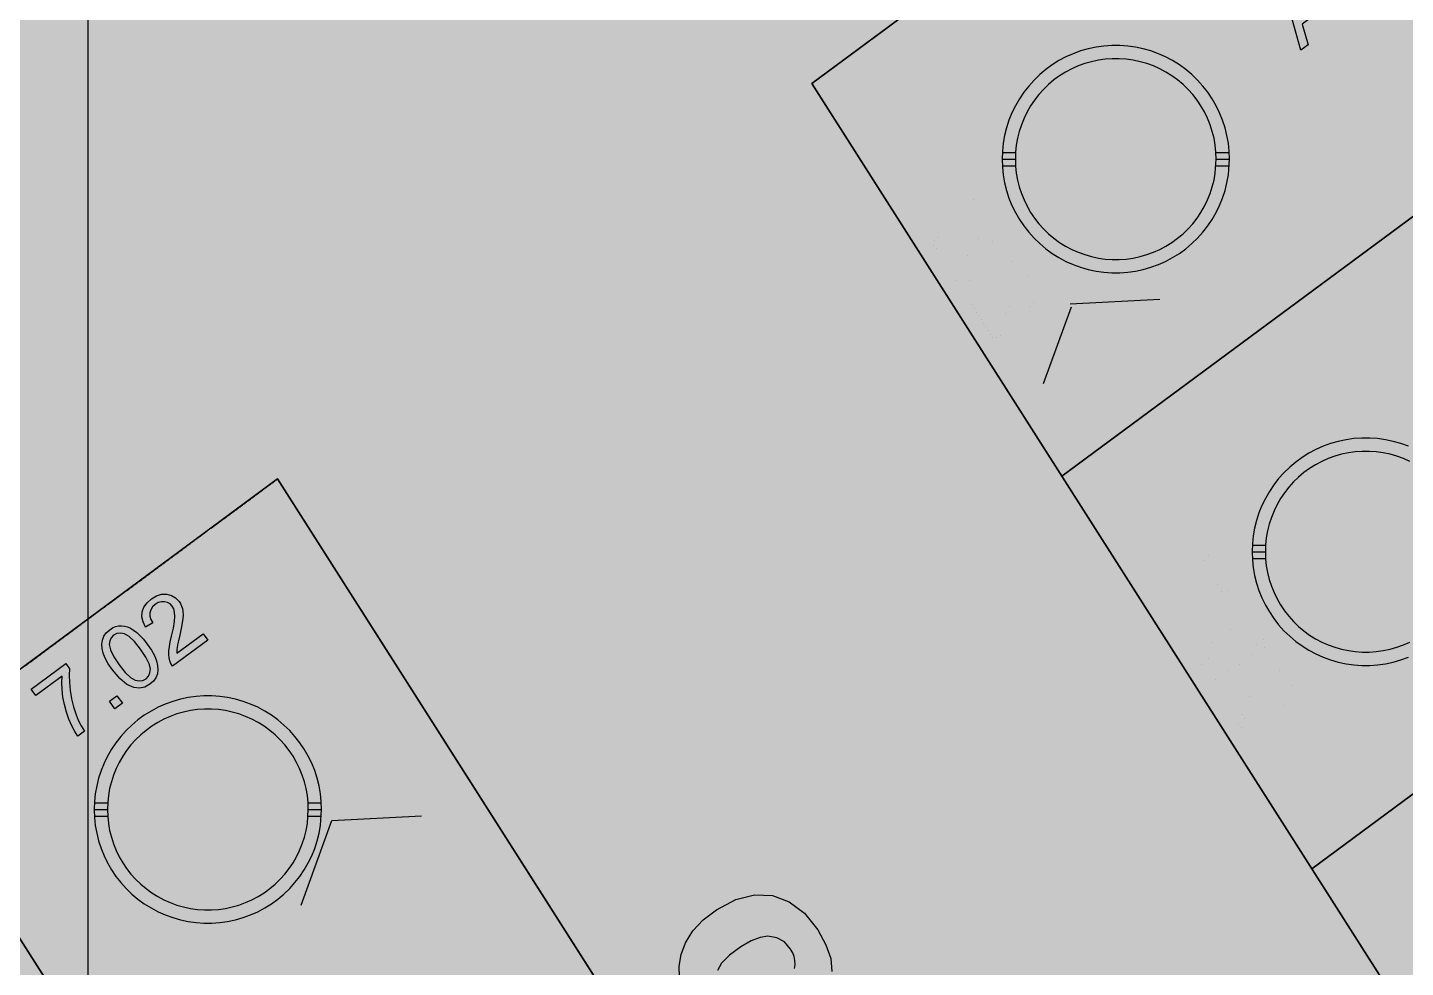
# Model space of a CAD drawing. Extents: x -5280327 to 29700, y -3925683 to 5564800.
# Drawn here: x 21023 to 21837, y 6822 to 7377 of the extents above; entities that cross this region are included whole.
import ezdxf

# ---------------------------------------------------------------- set-up
doc = ezdxf.new("R2010")
doc.units = 0
for name, pattern in [('3', [2.965117, 2.372094, -0.593023]), ('5', [4.320591, 2.880394, -1.440197]), ('6', [2640.874023, 1320.437012, -1320.437012])]:
    doc.linetypes.add(name, pattern=pattern)
doc.layers.get('0').update_dxf_attribs({"linetype": 'CONTINUOUS'})
for name, color, linetype in [('31_PREDIOS_TOTAL', 7, 'CONTINUOUS'), ('AZULL', 7, 'CONTINUOUS'), ('CIRCULO', 7, 'CONTINUOUS'), ('LOTES', 7, 'CONTINUOUS'), ('PERIMETRO', 7, 'CONTINUOUS')]:
    doc.layers.add(name, color=color, linetype=linetype)

msp = doc.modelspace()

# ---------------------------------------------------------------- linework, layer by layer
at = {"color": 7, "linetype": '6', "const_width": 10343.08}
msp.add_lwpolyline([(0, 29405.62), (24528.32, 0)], dxfattribs=at)
msp.add_lwpolyline([(0, 29405.62), (24528.32, 0)], dxfattribs=at)
at = {"color": 7}
for points in [[(22265.04, 7579.13), (22117.43, 7810.95), (21486.15, 7343.98), (21633.76, 7112.16), (22265.04, 7579.13)], [(22412.66, 7347.31), (22265.04, 7579.13), (21633.76, 7112.16), (21781.37, 6880.34), (22412.66, 7347.31)], [(22560.27, 7115.49), (22412.66, 7347.31), (21781.37, 6880.34), (21928.99, 6648.52), (22560.27, 7115.49)]]:
    msp.add_lwpolyline(points, dxfattribs=at)
for points in [[(21486.15, 7343.98, 66160.85), (22795.89, 8312.81, 66160.85)], [(21486.15, 7343.98, 66160.85), (22795.89, 8312.81, 66160.85), (22783.68, 8211.55, 66160.85), (22780.59, 7770.15, 66160.85), (22774.56, 7470.11, 66160.85), (22830.8, 7201.06, 66160.85), (22856.18, 7079.67, 66160.85), (22179.52, 6255.07, 66160.85), (21486.15, 7343.98, 66160.85)], [(21633.76, 7112.16, 66160.85), (22265.04, 7579.13, 66160.85)], [(21781.37, 6880.34, 66160.85), (22412.66, 7347.31, 66160.85)], [(17635.32, 4495.49, 66061.73), (18499.52, 3138.29, 66061.73), (20519.62, 4766.99, 66061.73), (21709, 6264.81, 66061.73), (21170.51, 7110.5, 66061.73), (17635.32, 4495.49, 66061.73)], [(21407.97, 6816.34, -190364.98), (21407.74, 6822.83, -190364.99), (21408.92, 6829.61, -190364.99), (21411.53, 6836.69, -190365), (21411.53, 6836.69, -190365), (21415.77, 6843.67, -190365), (21421.83, 6850.16, -190365.01), (21429.71, 6856.16, -190365.01), (21429.71, 6856.16, -190365.01), (21441.21, 6862.19, -190365.02), (21452.26, 6864.96, -190365.03), (21462.86, 6864.47, -190365.03), (21462.86, 6864.47, -190365.03), (21472.75, 6860.8, -190365.03), (21481.66, 6854.04, -190365.03), (21489.6, 6844.18, -190365.03), (21489.6, 6844.18, -190365.03), (21494.41, 6835.5, -190365.03), (21497.19, 6827.3, -190365.02), (21497.93, 6819.6, -190365.02)], [(21475.85, 6821.42, -190365.01), (21476.16, 6823.76, -190365.01), (21476.09, 6826.12, -190365.01), (21476.09, 6826.12, -190365.01), (21475.64, 6828.45, -190365.02), (21474.8, 6830.73, -190365.02), (21473.56, 6832.95, -190365.02), (21473.56, 6832.95, -190365.02), (21469.91, 6837.09, -190365.02), (21465.42, 6839.58, -190365.02), (21460.12, 6840.44, -190365.02), (21460.12, 6840.44, -190365.02), (21455.5, 6839.8, -190365.01), (21450.19, 6837.75, -190365.01), (21444.19, 6834.31, -190365.01), (21444.19, 6834.31, -190365.01), (21437.41, 6829.31, -190365), (21432.8, 6824.6, -190365), (21430.36, 6820.17, -190364.99)]]:
    msp.add_polyline3d(points, dxfattribs=at)
at = {"layer": '31_PREDIOS_TOTAL', "color": 7, "const_width": 0.00153}
for points in [[(21568.03, 7296.34), (21571.93, 7298.82), (21585.55, 7277.43), (21582.39, 7275.42), (21582.39, 7275.42), (21578.57, 7275.94), (21574.27, 7276.13), (21569.48, 7276), (21569.48, 7276), (21564.52, 7275.52), (21559.69, 7274.69), (21554.99, 7273.49), (21554.99, 7273.49), (21551.68, 7272.39), (21548.32, 7270.98), (21544.92, 7269.27), (21542.26, 7273.44), (21542.26, 7273.44), (21545.17, 7275.01), (21548.63, 7276.49), (21552.66, 7277.9), (21552.66, 7277.9), (21557.01, 7279.1), (21561.45, 7279.96), (21565.98, 7280.48), (21565.98, 7280.48), (21570.41, 7280.68), (21574.52, 7280.57), (21578.33, 7280.16), (21568.03, 7296.34)], [(21556.94, 7250.38), (21561.56, 7253.32), (21564.5, 7248.7), (21559.88, 7245.76), (21556.94, 7250.38)], [(21579.95, 7250.21), (21579.95, 7250.21), (21583.69, 7252.4), (21587.09, 7254), (21590.15, 7255.01), (21590.15, 7255.01), (21592.94, 7255.48), (21595.54, 7255.45), (21597.94, 7254.94), (21597.94, 7254.94), (21600.11, 7253.9), (21602.03, 7252.32), (21603.69, 7250.19), (21603.69, 7250.19), (21604.65, 7248.41), (21605.28, 7246.63), (21605.59, 7244.84), (21605.59, 7244.84), (21605.57, 7243.06), (21605.24, 7241.3), (21604.61, 7239.56), (21604.61, 7239.56), (21603.68, 7237.83), (21602.48, 7236.11), (21601, 7234.38), (21601, 7234.38), (21599.11, 7232.6), (21596.67, 7230.69), (21593.67, 7228.67), (21593.67, 7228.67), (21589.96, 7226.49), (21586.57, 7224.9), (21583.52, 7223.88), (21583.52, 7223.88), (21580.73, 7223.41), (21578.13, 7223.43), (21575.73, 7223.94), (21575.73, 7223.94), (21573.54, 7224.98), (21571.62, 7226.56), (21569.95, 7228.71), (21569.95, 7228.71), (21568.45, 7231.9), (21568, 7235.13), (21568.6, 7238.39), (21568.6, 7238.39), (21570.77, 7242.32), (21574.55, 7246.26), (21579.95, 7250.21)], [(21582.6, 7246.04), (21577.92, 7242.76), (21574.71, 7239.83), (21572.99, 7237.24), (21572.99, 7237.24), (21572.36, 7234.92), (21572.46, 7232.78), (21573.29, 7230.83), (21573.29, 7230.83), (21574.71, 7229.26), (21576.61, 7228.26), (21578.98, 7227.85), (21578.98, 7227.85), (21582.06, 7228.33), (21586.07, 7229.99), (21591.01, 7232.84), (21591.01, 7232.84), (21595.71, 7236.12), (21598.92, 7239.06), (21600.64, 7241.64), (21600.64, 7241.64), (21601.25, 7243.96), (21601.14, 7246.11), (21600.3, 7248.09), (21600.3, 7248.09), (21598.93, 7249.66), (21597.2, 7250.65), (21595.09, 7251.05), (21595.09, 7251.05), (21591.77, 7250.57), (21587.61, 7248.9), (21582.6, 7246.04)], [(21597.47, 7195.33), (21593.57, 7192.85), (21579.67, 7214.69), (21579.67, 7214.69), (21580.65, 7215.27), (21581.69, 7215.71), (21582.79, 7216.01), (21582.79, 7216.01), (21584.69, 7216.28), (21586.72, 7216.32), (21588.88, 7216.13), (21588.88, 7216.13), (21591.3, 7215.7), (21594.09, 7214.99), (21597.27, 7214.01), (21597.27, 7214.01), (21602.05, 7212.56), (21605.92, 7211.61), (21608.9, 7211.19), (21608.9, 7211.19), (21611.26, 7211.21), (21613.28, 7211.62), (21614.98, 7212.4), (21614.98, 7212.4), (21616.38, 7213.57), (21617.37, 7215), (21617.95, 7216.72), (21617.95, 7216.72), (21618.07, 7218.57), (21617.66, 7220.42), (21616.74, 7222.27), (21616.74, 7222.27), (21615.39, 7223.97), (21613.81, 7225.16), (21612, 7225.84), (21612, 7225.84), (21610.06, 7225.97), (21608.06, 7225.53), (21606, 7224.52), (21603.77, 7228.96), (21603.77, 7228.96), (21606.99, 7230.23), (21610.04, 7230.67), (21612.94, 7230.26), (21612.94, 7230.26), (21615.62, 7229.05), (21618.02, 7227.07), (21620.16, 7224.32), (21620.16, 7224.32), (21621.75, 7221.18), (21622.46, 7218.11), (21622.32, 7215.11), (21622.32, 7215.11), (21621.4, 7212.36), (21619.81, 7210.05), (21617.55, 7208.18), (21617.55, 7208.18), (21616.17, 7207.43), (21614.7, 7206.87), (21613.13, 7206.51), (21613.13, 7206.51), (21611.41, 7206.34), (21609.5, 7206.38), (21607.38, 7206.63), (21607.38, 7206.63), (21604.82, 7207.15), (21601.55, 7208), (21597.59, 7209.18), (21597.59, 7209.18), (21594.4, 7210.16), (21592.02, 7210.84), (21590.44, 7211.22), (21590.44, 7211.22), (21589.3, 7211.41), (21588.2, 7211.51), (21587.16, 7211.54), (21597.47, 7195.33)], [(21715.64, 7064.52), (21719.54, 7067), (21733.16, 7045.61), (21730, 7043.6), (21730, 7043.6), (21726.19, 7044.12), (21721.88, 7044.31), (21717.1, 7044.17), (21717.1, 7044.17), (21712.14, 7043.7), (21707.3, 7042.87), (21702.6, 7041.67), (21702.6, 7041.67), (21699.29, 7040.57), (21695.94, 7039.16), (21692.53, 7037.45), (21689.87, 7041.61), (21689.87, 7041.61), (21692.78, 7043.18), (21696.25, 7044.67), (21700.27, 7046.08), (21700.27, 7046.08), (21704.62, 7047.28), (21709.06, 7048.14), (21713.59, 7048.66), (21713.59, 7048.66), (21718.02, 7048.86), (21722.14, 7048.75), (21725.95, 7048.34), (21715.64, 7064.52)], [(21727.56, 7018.39), (21727.56, 7018.39), (21731.3, 7020.58), (21734.7, 7022.18), (21737.76, 7023.19), (21737.76, 7023.19), (21740.56, 7023.66), (21743.15, 7023.63), (21745.55, 7023.11), (21745.55, 7023.11), (21747.73, 7022.08), (21749.64, 7020.5), (21751.3, 7018.37), (21751.3, 7018.37), (21752.26, 7016.59), (21752.9, 7014.81), (21753.2, 7013.02), (21753.2, 7013.02), (21753.18, 7011.24), (21752.86, 7009.48), (21752.22, 7007.74), (21752.22, 7007.74), (21751.3, 7006.01), (21750.09, 7004.29), (21748.62, 7002.56), (21748.62, 7002.56), (21746.72, 7000.78), (21744.28, 6998.87), (21741.28, 6996.85), (21741.28, 6996.85), (21737.57, 6994.67), (21734.19, 6993.08), (21731.13, 6992.06), (21731.13, 6992.06), (21728.34, 6991.59), (21725.74, 6991.61), (21723.34, 6992.12), (21723.34, 6992.12), (21721.16, 6993.15), (21719.23, 6994.74), (21717.57, 6996.88), (21717.57, 6996.88), (21716.06, 7000.08), (21715.61, 7003.31), (21716.21, 7006.57), (21716.21, 7006.57), (21718.38, 7010.5), (21722.17, 7014.44), (21727.56, 7018.39)], [(21704.55, 7018.56), (21709.17, 7021.5), (21712.12, 7016.88), (21707.5, 7013.94), (21704.55, 7018.56)], [(21730.22, 7014.22), (21725.53, 7010.94), (21722.33, 7008.01), (21720.6, 7005.42), (21720.6, 7005.42), (21719.98, 7003.1), (21720.08, 7000.96), (21720.9, 6999.01), (21720.9, 6999.01), (21722.32, 6997.44), (21724.22, 6996.44), (21726.6, 6996.03), (21726.6, 6996.03), (21729.67, 6996.5), (21733.68, 6998.17), (21738.63, 7001.02), (21738.63, 7001.02), (21743.32, 7004.3), (21746.53, 7007.24), (21748.25, 7009.82), (21748.25, 7009.82), (21748.87, 7012.14), (21748.76, 7014.29), (21747.91, 7016.27), (21747.91, 7016.27), (21746.54, 7017.84), (21744.81, 7018.83), (21742.71, 7019.23), (21742.71, 7019.23), (21739.38, 7018.75), (21735.22, 7017.08), (21730.22, 7014.22)], [(21745.09, 6963.51), (21741.19, 6961.03), (21727.28, 6982.87), (21727.28, 6982.87), (21728.27, 6983.45), (21729.31, 6983.89), (21730.4, 6984.19), (21730.4, 6984.19), (21732.31, 6984.46), (21734.34, 6984.5), (21736.5, 6984.31), (21736.5, 6984.31), (21738.91, 6983.87), (21741.7, 6983.17), (21744.88, 6982.19), (21744.88, 6982.19), (21749.66, 6980.74), (21753.54, 6979.79), (21756.51, 6979.37), (21756.51, 6979.37), (21758.87, 6979.39), (21760.9, 6979.8), (21762.59, 6980.58), (21762.59, 6980.58), (21764, 6981.74), (21764.99, 6983.18), (21765.56, 6984.9), (21765.56, 6984.9), (21765.68, 6986.75), (21765.28, 6988.6), (21764.36, 6990.45), (21764.36, 6990.45), (21763, 6992.15), (21761.42, 6993.34), (21759.62, 6994.02), (21759.62, 6994.02), (21757.67, 6994.15), (21755.67, 6993.71), (21753.61, 6992.7), (21751.39, 6997.14), (21751.39, 6997.14), (21754.6, 6998.41), (21757.65, 6998.85), (21760.55, 6998.44), (21760.55, 6998.44), (21763.23, 6997.23), (21765.64, 6995.25), (21767.77, 6992.5), (21767.77, 6992.5), (21769.36, 6989.36), (21770.08, 6986.29), (21769.93, 6983.29), (21769.93, 6983.29), (21769.01, 6980.54), (21767.42, 6978.23), (21765.16, 6976.36), (21765.16, 6976.36), (21763.79, 6975.61), (21762.32, 6975.05), (21760.74, 6974.69), (21760.74, 6974.69), (21759.02, 6974.52), (21757.11, 6974.56), (21755, 6974.81), (21755, 6974.81), (21752.43, 6975.33), (21749.17, 6976.18), (21745.2, 6977.36), (21745.2, 6977.36), (21742.01, 6978.34), (21739.63, 6979.02), (21738.06, 6979.4), (21738.06, 6979.4), (21736.91, 6979.59), (21735.82, 6979.69), (21734.77, 6979.71), (21745.09, 6963.51)]]:
    msp.add_lwpolyline(points, dxfattribs=at)
at = {"layer": '31_PREDIOS_TOTAL', "color": 7}
for points in [[(21774.73, 7363.66, 33030.86), (21763.57, 7404.11, 33030.86), (21768.06, 7407.42, 33030.86), (21804.22, 7385.43, 33030.86), (21799.47, 7381.93, 33030.86), (21788.75, 7388.76, 33030.86), (21775.57, 7379.03, 33030.86), (21779.16, 7366.93, 33030.86), (21774.73, 7363.66, 33030.86)], [(21126.61, 7019.1, 33030.86), (21129.36, 7015.38, 33030.86), (21108.54, 6999.99, 33030.86), (21108.54, 6999.99, 33030.86), (21107.9, 7000.93, 33030.86), (21107.38, 7001.94, 33030.86), (21107.01, 7003.01, 33030.86), (21107.01, 7003.01, 33030.86), (21106.6, 7004.89, 33030.86), (21106.42, 7006.91, 33030.86), (21106.46, 7009.08, 33030.86), (21106.46, 7009.08, 33030.86), (21106.73, 7011.51, 33030.86), (21107.24, 7014.35, 33030.86), (21107.99, 7017.59, 33030.86), (21107.99, 7017.59, 33030.86), (21109.11, 7022.46, 33030.86), (21109.78, 7026.39, 33030.86), (21109.99, 7029.39, 33030.86), (21109.99, 7029.39, 33030.86), (21109.8, 7031.74, 33030.86), (21109.26, 7033.73, 33030.86), (21108.36, 7035.37, 33030.86), (21108.36, 7035.37, 33030.86), (21107.1, 7036.69, 33030.86), (21105.6, 7037.58, 33030.86), (21103.85, 7038.03, 33030.86), (21103.85, 7038.03, 33030.86), (21101.99, 7038.02, 33030.86), (21100.17, 7037.49, 33030.86), (21098.39, 7036.44, 33030.86), (21098.39, 7036.44, 33030.86), (21096.79, 7034.97, 33030.86), (21095.72, 7033.31, 33030.86), (21095.17, 7031.46, 33030.86), (21095.17, 7031.46, 33030.86), (21095.16, 7029.51, 33030.86), (21095.74, 7027.55, 33030.86), (21096.9, 7025.57, 33030.86), (21092.62, 7023.04, 33030.86), (21092.62, 7023.04, 33030.86), (21091.13, 7026.15, 33030.86), (21090.48, 7029.17, 33030.86), (21090.68, 7032.09, 33030.86), (21090.68, 7032.09, 33030.86), (21091.7, 7034.84, 33030.86), (21093.51, 7037.38, 33030.86), (21096.11, 7039.71, 33030.86), (21096.11, 7039.71, 33030.86), (21099.13, 7041.51, 33030.86), (21102.14, 7042.44, 33030.86), (21105.14, 7042.5, 33030.86), (21105.14, 7042.5, 33030.86), (21107.95, 7041.78, 33030.86), (21110.37, 7040.35, 33030.86), (21112.39, 7038.23, 33030.86), (21112.39, 7038.23, 33030.86), (21113.23, 7036.91, 33030.86), (21113.89, 7035.48, 33030.86), (21114.37, 7033.94, 33030.86), (21114.37, 7033.94, 33030.86), (21114.66, 7032.23, 33030.86), (21114.75, 7030.32, 33030.86), (21114.65, 7028.19, 33030.86), (21114.65, 7028.19, 33030.86), (21114.31, 7025.6, 33030.86), (21113.69, 7022.28, 33030.86), (21112.79, 7018.24, 33030.86), (21112.79, 7018.24, 33030.86), (21112.03, 7014.99, 33030.86), (21111.52, 7012.57, 33030.86), (21111.25, 7010.98, 33030.86), (21111.25, 7010.98, 33030.86), (21111.14, 7009.82, 33030.86), (21111.12, 7008.72, 33030.86), (21111.17, 7007.67, 33030.86), (21126.61, 7019.1, 33030.86)], [(21073.09, 6997.79, 33030.86), (21073.09, 6997.79, 33030.86), (21070.64, 7001.36, 33030.86), (21068.81, 7004.64, 33030.86), (21067.59, 7007.62, 33030.86), (21067.59, 7007.62, 33030.86), (21066.93, 7010.38, 33030.86), (21066.77, 7012.97, 33030.86), (21067.12, 7015.4, 33030.86), (21067.12, 7015.4, 33030.86), (21068, 7017.64, 33030.86), (21069.45, 7019.66, 33030.86), (21071.46, 7021.47, 33030.86), (21071.46, 7021.47, 33030.86), (21073.16, 7022.55, 33030.86), (21074.89, 7023.31, 33030.86), (21076.66, 7023.74, 33030.86), (21076.66, 7023.74, 33030.86), (21078.43, 7023.84, 33030.86), (21080.21, 7023.64, 33030.86), (21081.99, 7023.13, 33030.86), (21081.99, 7023.13, 33030.86), (21083.78, 7022.32, 33030.86), (21085.58, 7021.25, 33030.86), (21087.41, 7019.89, 33030.86), (21087.41, 7019.89, 33030.86), (21089.32, 7018.13, 33030.86), (21091.39, 7015.82, 33030.86), (21093.62, 7012.97, 33030.86), (21093.62, 7012.97, 33030.86), (21096.05, 7009.42, 33030.86), (21097.88, 7006.16, 33030.86), (21099.1, 7003.19, 33030.86), (21099.1, 7003.19, 33030.86), (21099.77, 7000.43, 33030.86), (21099.93, 6997.84, 33030.86), (21099.59, 6995.41, 33030.86), (21099.59, 6995.41, 33030.86), (21098.71, 6993.16, 33030.86), (21097.26, 6991.13, 33030.86), (21095.24, 6989.31, 33030.86), (21095.24, 6989.31, 33030.86), (21092.15, 6987.59, 33030.86), (21088.96, 6986.92, 33030.86), (21085.67, 6987.29, 33030.86), (21085.67, 6987.29, 33030.86), (21081.6, 6989.18, 33030.86), (21077.4, 6992.68, 33030.86), (21073.09, 6997.79, 33030.86)], [(21077.06, 7000.72, 33030.86), (21080.66, 6996.28, 33030.86), (21083.81, 6993.29, 33030.86), (21086.51, 6991.75, 33030.86), (21086.51, 6991.75, 33030.86), (21088.87, 6991.29, 33030.86), (21091, 6991.53, 33030.86), (21092.89, 6992.49, 33030.86), (21092.89, 6992.49, 33030.86), (21094.36, 6994.02, 33030.86), (21095.21, 6995.99, 33030.86), (21095.46, 6998.38, 33030.86), (21095.46, 6998.38, 33030.86), (21094.77, 7001.42, 33030.86), (21092.84, 7005.3, 33030.86), (21089.65, 7010.03, 33030.86), (21089.65, 7010.03, 33030.86), (21086.04, 7014.49, 33030.86), (21082.89, 7017.49, 33030.86), (21080.19, 7019.02, 33030.86), (21080.19, 7019.02, 33030.86), (21077.83, 7019.48, 33030.86), (21075.69, 7019.21, 33030.86), (21073.78, 7018.23, 33030.86), (21073.78, 7018.23, 33030.86), (21072.31, 7016.76, 33030.86), (21071.45, 7014.96, 33030.86), (21071.19, 7012.83, 33030.86), (21071.19, 7012.83, 33030.86), (21071.91, 7009.55, 33030.86), (21073.86, 7005.52, 33030.86), (21077.06, 7000.72, 33030.86)], [(21027.91, 6982.67, 33030.86), (21025.16, 6986.39, 33030.86), (21045.54, 7001.47, 33030.86), (21047.77, 6998.46, 33030.86), (21047.77, 6998.46, 33030.86), (21047.52, 6994.61, 33030.86), (21047.63, 6990.31, 33030.86), (21048.1, 6985.55, 33030.86), (21048.1, 6985.55, 33030.86), (21048.92, 6980.63, 33030.86), (21050.09, 6975.87, 33030.86), (21051.6, 6971.26, 33030.86), (21051.6, 6971.26, 33030.86), (21052.93, 6968.04, 33030.86), (21054.57, 6964.79, 33030.86), (21056.52, 6961.51, 33030.86), (21052.55, 6958.57, 33030.86), (21052.55, 6958.57, 33030.86), (21050.78, 6961.36, 33030.86), (21049.06, 6964.71, 33030.86), (21047.37, 6968.63, 33030.86), (21047.37, 6968.63, 33030.86), (21045.87, 6972.88, 33030.86), (21044.7, 6977.25, 33030.86), (21043.87, 6981.74, 33030.86), (21043.87, 6981.74, 33030.86), (21043.36, 6986.14, 33030.86), (21043.18, 6990.25, 33030.86), (21043.33, 6994.08, 33030.86), (21027.91, 6982.67, 33030.86)], [(21074.52, 6974.82, 33030.86), (21071.27, 6979.22, 33030.86), (21075.67, 6982.48, 33030.86), (21078.93, 6978.08, 33030.86), (21074.52, 6974.82, 33030.86)]]:
    msp.add_polyline3d(points, dxfattribs=at)
at = {"layer": '@NUMEROS DE LOTES', "color": 7, "const_width": 9.98}
for points in [[(21664.42, 7283.29), (21636.66, 7283.29), (21636.66, 7295.82), (21664.42, 7328.8), (21677.69, 7328.8), (21677.69, 7295.1), (21684.58, 7295.1), (21684.58, 7283.29), (21677.69, 7283.29), (21677.69, 7273.04), (21664.42, 7273.04), (21664.42, 7283.29)], [(21664.42, 7312.35), (21649.76, 7295.1), (21664.42, 7295.1), (21664.42, 7312.35)], [(21800.62, 7080.19), (21786.22, 7082.77), (21786.22, 7082.77), (21787.79, 7087), (21790.09, 7090.52), (21793.12, 7093.32), (21793.12, 7093.32), (21797, 7095.35), (21801.82, 7096.58), (21807.58, 7096.98), (21807.58, 7096.98), (21814.08, 7096.54), (21819.25, 7095.2), (21823.1, 7092.98), (21823.1, 7092.98), (21825.76, 7090.08), (21827.36, 7086.73), (21827.89, 7082.92), (21827.89, 7082.92), (21827.67, 7080.63), (21827.02, 7078.48), (21825.94, 7076.49), (21825.94, 7076.49), (21824.43, 7074.65), (21822.47, 7072.96), (21820.07, 7071.44), (21820.07, 7071.44), (21822.03, 7070.88), (21823.65, 7070.27), (21824.93, 7069.6), (21824.93, 7069.6), (21826.62, 7068.36), (21828.03, 7066.89), (21829.18, 7065.17), (21829.18, 7065.17), (21830.02, 7063.22), (21830.53, 7061.03), (21830.69, 7058.61), (21830.69, 7058.61), (21830.42, 7055.46), (21829.58, 7052.4), (21828.19, 7049.43), (21828.19, 7049.43), (21826.27, 7046.72), (21823.87, 7044.46), (21820.97, 7042.66), (21820.97, 7042.66), (21817.5, 7041.34), (21813.37, 7040.55), (21808.59, 7040.28), (21808.59, 7040.28), (21803.95, 7040.48), (21800.02, 7041.06), (21796.79, 7042.04), (21796.79, 7042.04), (21794.08, 7043.39), (21791.71, 7045.11), (21789.68, 7047.18), (21789.68, 7047.18), (21787.97, 7049.63), (21786.54, 7052.47), (21785.4, 7055.69), (21800.62, 7057.71), (21800.62, 7057.71), (21801.33, 7054.96), (21802.26, 7052.83), (21803.41, 7051.33), (21803.41, 7051.33), (21804.78, 7050.35), (21806.38, 7049.75), (21808.22, 7049.56), (21808.22, 7049.56), (21810.15, 7049.81), (21811.85, 7050.55), (21813.32, 7051.8), (21813.32, 7051.8), (21814.45, 7053.46), (21815.13, 7055.46), (21815.36, 7057.79), (21815.36, 7057.79), (21815.14, 7060.14), (21814.49, 7062.11), (21813.4, 7063.7), (21813.4, 7063.7), (21811.93, 7064.86), (21810.15, 7065.56), (21808.07, 7065.79), (21808.07, 7065.79), (21806.72, 7065.69), (21805.07, 7065.39), (21803.13, 7064.89), (21803.91, 7075.78), (21803.91, 7075.78), (21804.7, 7075.67), (21805.36, 7075.61), (21805.9, 7075.59), (21805.9, 7075.59), (21807.78, 7075.8), (21809.45, 7076.44), (21810.89, 7077.5), (21810.89, 7077.5), (21812, 7078.85), (21812.67, 7080.36), (21812.89, 7082.02), (21812.89, 7082.02), (21812.72, 7083.58), (21812.23, 7084.91), (21811.39, 7086.02), (21811.39, 7086.02), (21810.27, 7086.86), (21808.9, 7087.35), (21807.28, 7087.52), (21807.28, 7087.52), (21805.6, 7087.34), (21804.14, 7086.8), (21802.9, 7085.89), (21802.9, 7085.89), (21801.9, 7084.54), (21801.14, 7082.64), (21800.62, 7080.19)], [(21115.03, 6944.77), (21115.03, 6889.01), (21099.62, 6889.01), (21099.62, 6925.55), (21099.62, 6925.55), (21097.16, 6923.77), (21094.74, 6922.24), (21092.38, 6920.95), (21092.38, 6920.95), (21089.86, 6919.79), (21086.93, 6918.67), (21083.61, 6917.58), (21083.61, 6930.07), (21083.61, 6930.07), (21088.41, 6931.86), (21092.44, 6933.86), (21095.69, 6936.1), (21095.69, 6936.1), (21098.35, 6938.62), (21100.6, 6941.51), (21102.43, 6944.77), (21115.03, 6944.77)], [(21146.37, 6927.98), (21131.97, 6930.56), (21131.97, 6930.56), (21133.54, 6934.79), (21135.84, 6938.31), (21138.88, 6941.11), (21138.88, 6941.11), (21142.75, 6943.14), (21147.57, 6944.37), (21153.33, 6944.77), (21153.33, 6944.77), (21159.83, 6944.33), (21165, 6942.99), (21168.85, 6940.77), (21168.85, 6940.77), (21171.51, 6937.87), (21173.11, 6934.52), (21173.64, 6930.71), (21173.64, 6930.71), (21173.42, 6928.42), (21172.78, 6926.27), (21171.7, 6924.28), (21171.7, 6924.28), (21170.18, 6922.43), (21168.22, 6920.75), (21165.82, 6919.23), (21165.82, 6919.23), (21167.78, 6918.67), (21169.4, 6918.06), (21170.69, 6917.39), (21170.69, 6917.39), (21172.37, 6916.15), (21173.79, 6914.68), (21174.93, 6912.96), (21174.93, 6912.96), (21175.77, 6911.01), (21176.28, 6908.82), (21176.45, 6906.4), (21176.45, 6906.4), (21176.17, 6903.25), (21175.33, 6900.19), (21173.94, 6897.22), (21173.94, 6897.22), (21172.02, 6894.51), (21169.62, 6892.25), (21166.72, 6890.45), (21166.72, 6890.45), (21163.25, 6889.13), (21159.12, 6888.33), (21154.34, 6888.07), (21154.34, 6888.07), (21149.71, 6888.27), (21145.77, 6888.85), (21142.54, 6889.83), (21142.54, 6889.83), (21139.83, 6891.18), (21137.46, 6892.9), (21135.43, 6894.97), (21135.43, 6894.97), (21133.72, 6897.42), (21132.29, 6900.26), (21131.15, 6903.48), (21146.37, 6905.5), (21146.37, 6905.5), (21147.08, 6902.75), (21148.01, 6900.62), (21149.16, 6899.12), (21149.16, 6899.12), (21150.53, 6898.14), (21152.14, 6897.54), (21153.97, 6897.35), (21153.97, 6897.35), (21155.9, 6897.6), (21157.6, 6898.34), (21159.07, 6899.59), (21159.07, 6899.59), (21160.2, 6901.25), (21160.88, 6903.25), (21161.11, 6905.57), (21161.11, 6905.57), (21160.89, 6907.93), (21160.24, 6909.9), (21159.15, 6911.48), (21159.15, 6911.48), (21157.68, 6912.65), (21155.91, 6913.35), (21153.82, 6913.58), (21153.82, 6913.58), (21152.47, 6913.48), (21150.83, 6913.18), (21148.88, 6912.68), (21149.67, 6923.57), (21149.67, 6923.57), (21150.45, 6923.46), (21151.11, 6923.4), (21151.65, 6923.38), (21151.65, 6923.38), (21153.53, 6923.59), (21155.2, 6924.23), (21156.64, 6925.29), (21156.64, 6925.29), (21157.75, 6926.64), (21158.42, 6928.14), (21158.64, 6929.81), (21158.64, 6929.81), (21158.48, 6931.37), (21157.98, 6932.7), (21157.15, 6933.81), (21157.15, 6933.81), (21156.02, 6934.64), (21154.65, 6935.14), (21153.03, 6935.31), (21153.03, 6935.31), (21151.35, 6935.13), (21149.89, 6934.59), (21148.66, 6933.68), (21148.66, 6933.68), (21147.65, 6932.33), (21146.89, 6930.42), (21146.37, 6927.98)]]:
    msp.add_lwpolyline(points, dxfattribs=at)
at = {"layer": 'AZULL', "color": 7, "linetype": '5', "const_width": 16.63}
msp.add_lwpolyline([(21193.2, 6847.09), (21691.54, 7216.73)], dxfattribs=at)
at = {"layer": 'AZULL', "color": 7}
for points in [[(21639.14, 7211.97, -22.64), (21622.69, 7166.6, -6.86)], [(21638.53, 7213.9, -17.35), (21691.54, 7216.73, 0)], [(21184.47, 6858.86, -8.68), (21202.56, 6908.76, -26.03)], [(21202.56, 6908.76, -26.03), (21255.57, 6911.59, -8.68)]]:
    msp.add_polyline3d(points, dxfattribs=at)
at = {"layer": 'CIRCULO', "color": 7}
for points in [[(21732.69, 7299.35), (21732.53, 7304.03), (21732.04, 7308.69), (21731.22, 7313.31), (21730.09, 7317.85), (21728.64, 7322.31), (21726.89, 7326.66), (21724.83, 7330.87), (21722.49, 7334.93), (21719.87, 7338.81), (21716.98, 7342.5), (21713.85, 7345.99), (21710.48, 7349.24), (21706.89, 7352.25), (21703.1, 7355.01), (21699.12, 7357.49), (21694.98, 7359.69), (21690.7, 7361.6), (21686.3, 7363.2), (21681.79, 7364.49), (21677.21, 7365.47), (21672.57, 7366.12), (21667.89, 7366.45), (21663.21, 7366.45), (21658.53, 7366.12), (21653.89, 7365.47), (21649.31, 7364.49), (21644.8, 7363.2), (21640.4, 7361.6), (21636.12, 7359.69), (21631.98, 7357.49), (21628.01, 7355.01), (21624.22, 7352.25), (21620.63, 7349.24), (21617.26, 7345.99), (21614.12, 7342.5), (21611.23, 7338.81), (21608.61, 7334.93), (21606.27, 7330.87), (21604.22, 7326.66), (21602.46, 7322.31), (21601.01, 7317.85), (21599.88, 7313.31), (21599.07, 7308.69), (21598.58, 7304.03), (21598.41, 7299.35), (21598.58, 7294.66), (21599.07, 7290), (21599.88, 7285.39), (21601.01, 7280.84), (21602.46, 7276.38), (21604.22, 7272.04), (21606.27, 7267.83), (21608.61, 7263.77), (21611.23, 7259.88), (21614.12, 7256.19), (21617.26, 7252.71), (21620.63, 7249.45), (21624.22, 7246.44), (21628.01, 7243.69), (21631.98, 7241.2), (21636.12, 7239), (21640.4, 7237.1), (21644.8, 7235.49), (21649.31, 7234.2), (21653.89, 7233.23), (21658.53, 7232.58), (21663.21, 7232.25), (21667.89, 7232.25), (21672.57, 7232.58), (21677.21, 7233.23), (21681.79, 7234.2), (21686.3, 7235.49), (21690.7, 7237.1), (21694.98, 7239), (21699.12, 7241.2), (21703.1, 7243.69), (21706.89, 7246.44), (21710.48, 7249.45), (21713.85, 7252.71), (21716.98, 7256.19), (21719.87, 7259.88), (21722.49, 7263.77), (21724.83, 7267.83), (21726.89, 7272.04), (21728.64, 7276.38), (21730.09, 7280.84), (21731.22, 7285.39), (21732.04, 7290), (21732.69, 7299.35)], [(21724.86, 7299.35), (21724.71, 7303.48), (21724.28, 7307.6), (21723.56, 7311.68), (21722.56, 7315.69), (21721.28, 7319.63), (21719.73, 7323.47), (21717.92, 7327.19), (21715.85, 7330.78), (21713.53, 7334.21), (21710.98, 7337.47), (21708.21, 7340.55), (21705.24, 7343.42), (21702.06, 7346.08), (21698.72, 7348.52), (21695.2, 7350.71), (21691.55, 7352.65), (21687.77, 7354.34), (21683.88, 7355.75), (21679.9, 7356.89), (21675.85, 7357.75), (21671.75, 7358.33), (21667.62, 7358.62), (21663.48, 7358.62), (21659.35, 7358.33), (21655.25, 7357.75), (21651.2, 7356.89), (21647.22, 7355.75), (21643.33, 7354.34), (21639.55, 7352.65), (21635.9, 7350.71), (21632.39, 7348.52), (21629.04, 7346.08), (21625.87, 7343.42), (21622.89, 7340.55), (21620.12, 7337.47), (21617.57, 7334.21), (21615.26, 7330.78), (21613.19, 7327.19), (21611.37, 7323.47), (21609.82, 7319.63), (21608.54, 7315.69), (21607.54, 7311.68), (21606.82, 7307.6), (21606.39, 7303.48), (21606.24, 7299.35), (21606.39, 7295.21), (21606.82, 7291.09), (21607.54, 7287.02), (21608.54, 7283), (21609.82, 7279.06), (21611.37, 7275.23), (21613.19, 7271.5), (21615.26, 7267.92), (21617.57, 7264.49), (21620.12, 7261.23), (21622.89, 7258.15), (21625.87, 7255.27), (21629.04, 7252.61), (21632.39, 7250.18), (21635.9, 7247.99), (21639.55, 7246.04), (21643.33, 7244.36), (21647.22, 7242.94), (21651.2, 7241.8), (21655.25, 7240.94), (21659.35, 7240.37), (21663.48, 7240.08), (21667.62, 7240.08), (21671.75, 7240.37), (21675.85, 7240.94), (21679.9, 7241.8), (21683.88, 7242.94), (21687.77, 7244.36), (21691.55, 7246.04), (21695.2, 7247.99), (21698.72, 7250.18), (21702.06, 7252.61), (21705.24, 7255.27), (21708.21, 7258.15), (21710.98, 7261.23), (21713.53, 7264.49), (21715.85, 7267.92), (21717.92, 7271.5), (21719.73, 7275.23), (21721.28, 7279.06), (21722.56, 7283), (21723.56, 7287.02), (21724.28, 7291.09), (21724.86, 7299.35)], [(21598.41, 7299.35), (21606.24, 7299.35)], [(21598.53, 7303.26), (21606.37, 7303.26)], [(21724.73, 7303.26), (21732.58, 7303.26)], [(21724.86, 7299.35), (21732.69, 7299.35)], [(21598.53, 7295.43), (21606.37, 7295.43)], [(21724.73, 7295.43), (21732.58, 7295.43)], [(21838.32, 7129.78), (21833.91, 7131.38), (21829.41, 7132.67), (21824.82, 7133.65), (21820.18, 7134.3), (21815.51, 7134.63), (21810.82, 7134.63), (21806.15, 7134.3), (21801.51, 7133.65), (21796.92, 7132.67), (21792.42, 7131.38), (21788.01, 7129.78), (21783.73, 7127.87), (21779.6, 7125.67), (21775.62, 7123.19), (21771.83, 7120.43), (21768.24, 7117.42), (21764.87, 7114.17), (21761.73, 7110.68), (21758.85, 7106.99), (21756.23, 7103.11), (21753.88, 7099.05), (21751.83, 7094.84), (21750.07, 7090.49), (21748.63, 7086.03), (21747.49, 7081.49), (21746.68, 7076.87), (21746.19, 7072.21), (21746.03, 7067.53), (21746.19, 7062.84), (21746.68, 7058.18), (21747.49, 7053.57), (21748.63, 7049.02), (21750.07, 7044.56), (21751.83, 7040.22), (21753.88, 7036.01), (21756.23, 7031.95), (21758.85, 7028.06), (21761.73, 7024.37), (21764.87, 7020.89), (21768.24, 7017.63), (21771.83, 7014.62), (21775.62, 7011.87), (21779.6, 7009.38), (21783.73, 7007.18), (21788.01, 7005.28), (21792.42, 7003.67), (21796.92, 7002.38), (21801.51, 7001.41), (21806.15, 7000.75), (21810.82, 7000.43), (21815.51, 7000.43), (21820.18, 7000.75), (21824.82, 7001.41), (21829.41, 7002.38), (21833.91, 7003.67), (21838.32, 7005.28)], [(21839.16, 7120.83), (21835.38, 7122.52), (21831.49, 7123.93), (21827.51, 7125.07), (21823.46, 7125.93), (21819.36, 7126.51), (21815.23, 7126.8), (21811.1, 7126.8), (21806.97, 7126.51), (21802.87, 7125.93), (21798.82, 7125.07), (21794.84, 7123.93), (21790.95, 7122.52), (21787.17, 7120.83), (21783.51, 7118.89), (21780, 7116.69), (21776.65, 7114.26), (21773.48, 7111.6), (21770.5, 7108.72), (21767.73, 7105.65), (21765.18, 7102.39), (21762.87, 7098.95), (21760.8, 7095.37), (21758.99, 7091.65), (21757.43, 7087.81), (21756.16, 7083.87), (21755.15, 7079.86), (21754.44, 7075.78), (21754, 7071.66), (21753.86, 7067.53), (21754, 7063.39), (21754.44, 7059.27), (21755.15, 7055.2), (21756.16, 7051.18), (21757.43, 7047.24), (21758.99, 7043.4), (21760.8, 7039.68), (21762.87, 7036.1), (21765.18, 7032.67), (21767.73, 7029.41), (21770.5, 7026.33), (21773.48, 7023.45), (21776.65, 7020.79), (21780, 7018.36), (21783.51, 7016.17), (21787.17, 7014.22), (21790.95, 7012.54), (21794.84, 7011.12), (21798.82, 7009.98), (21802.87, 7009.12), (21806.97, 7008.54), (21811.1, 7008.26), (21815.23, 7008.26), (21819.36, 7008.54), (21823.46, 7009.12), (21827.51, 7009.98), (21831.49, 7011.12), (21835.38, 7012.54), (21839.16, 7014.22)], [(21746.14, 7071.44), (21753.99, 7071.44)], [(21746.03, 7067.53), (21753.86, 7067.53)], [(21746.14, 7063.61), (21753.99, 7063.61)], [(21196.58, 6915.32), (21196.41, 6920), (21195.92, 6924.66), (21195.11, 6929.28), (21193.98, 6933.82), (21192.53, 6938.28), (21190.77, 6942.62), (21188.72, 6946.84), (21186.37, 6950.89), (21183.75, 6954.78), (21180.87, 6958.47), (21177.73, 6961.96), (21174.36, 6965.21), (21170.77, 6968.22), (21166.98, 6970.98), (21163.01, 6973.46), (21158.87, 6975.66), (21154.59, 6977.57), (21150.18, 6979.17), (21145.68, 6980.46), (21141.1, 6981.44), (21136.46, 6982.09), (21131.78, 6982.41), (21127.09, 6982.41), (21122.42, 6982.09), (21117.78, 6981.44), (21113.19, 6980.46), (21108.69, 6979.17), (21104.29, 6977.57), (21100, 6975.66), (21095.87, 6973.46), (21091.89, 6970.98), (21088.1, 6968.22), (21084.51, 6965.21), (21081.14, 6961.96), (21078, 6958.47), (21075.12, 6954.78), (21072.5, 6950.89), (21070.16, 6946.84), (21068.1, 6942.62), (21066.35, 6938.28), (21064.9, 6933.82), (21063.76, 6929.28), (21062.95, 6924.66), (21062.46, 6920), (21062.3, 6915.32), (21062.46, 6910.63), (21062.95, 6905.97), (21063.76, 6901.36), (21064.9, 6896.81), (21066.35, 6892.35), (21068.1, 6888.01), (21070.16, 6883.8), (21072.5, 6879.74), (21075.12, 6875.85), (21078, 6872.16), (21081.14, 6868.68), (21084.51, 6865.42), (21088.1, 6862.41), (21091.89, 6859.65), (21095.87, 6857.17), (21100, 6854.97), (21104.29, 6853.06), (21108.69, 6851.46), (21113.19, 6850.17), (21117.78, 6849.2), (21122.42, 6848.54), (21127.09, 6848.22), (21131.78, 6848.22), (21136.46, 6848.54), (21141.1, 6849.2), (21145.68, 6850.17), (21150.18, 6851.46), (21154.59, 6853.06), (21158.87, 6854.97), (21163.01, 6857.17), (21166.98, 6859.65), (21170.77, 6862.41), (21174.36, 6865.42), (21177.73, 6868.68), (21180.87, 6872.16), (21183.75, 6875.85), (21186.37, 6879.74), (21188.72, 6883.8), (21190.77, 6888.01), (21192.53, 6892.35), (21193.98, 6896.81), (21195.11, 6901.36), (21195.92, 6905.97), (21196.58, 6915.32)], [(21188.74, 6915.32), (21188.6, 6919.45), (21188.17, 6923.57), (21187.45, 6927.65), (21186.45, 6931.66), (21185.17, 6935.6), (21183.62, 6939.44), (21181.8, 6943.16), (21179.73, 6946.74), (21177.42, 6950.18), (21174.87, 6953.44), (21172.1, 6956.51), (21169.12, 6959.39), (21165.95, 6962.05), (21162.6, 6964.48), (21159.09, 6966.68), (21155.44, 6968.62), (21151.65, 6970.3), (21147.76, 6971.72), (21143.78, 6972.86), (21139.74, 6973.72), (21135.64, 6974.3), (21131.51, 6974.59), (21127.37, 6974.59), (21123.24, 6974.3), (21119.14, 6973.72), (21115.09, 6972.86), (21111.11, 6971.72), (21107.22, 6970.3), (21103.44, 6968.62), (21099.78, 6966.68), (21096.27, 6964.48), (21092.92, 6962.05), (21089.75, 6959.39), (21086.78, 6956.51), (21084.01, 6953.44), (21081.46, 6950.18), (21079.14, 6946.74), (21077.07, 6943.16), (21075.26, 6939.44), (21073.71, 6935.6), (21072.43, 6931.66), (21071.43, 6927.65), (21070.71, 6923.57), (21070.27, 6919.45), (21070.13, 6915.32), (21070.27, 6911.18), (21070.71, 6907.06), (21071.43, 6902.99), (21072.43, 6898.97), (21073.71, 6895.03), (21075.26, 6891.19), (21077.07, 6887.47), (21079.14, 6883.89), (21081.46, 6880.46), (21084.01, 6877.19), (21086.78, 6874.12), (21089.75, 6871.24), (21092.92, 6868.58), (21096.27, 6866.15), (21099.78, 6863.95), (21103.44, 6862.01), (21107.22, 6860.33), (21111.11, 6858.91), (21115.09, 6857.77), (21119.14, 6856.91), (21123.24, 6856.33), (21127.37, 6856.05), (21131.51, 6856.05), (21135.64, 6856.33), (21139.74, 6856.91), (21143.78, 6857.77), (21147.76, 6858.91), (21151.65, 6860.33), (21155.44, 6862.01), (21159.09, 6863.95), (21162.6, 6866.15), (21165.95, 6868.58), (21169.12, 6871.24), (21172.1, 6874.12), (21174.87, 6877.19), (21177.42, 6880.46), (21179.73, 6883.89), (21181.8, 6887.47), (21183.62, 6891.19), (21185.17, 6895.03), (21186.45, 6898.97), (21187.45, 6902.99), (21188.17, 6907.06), (21188.74, 6915.32)], [(21062.41, 6919.23), (21070.26, 6919.23)], [(21188.61, 6919.23), (21196.46, 6919.23)], [(21062.3, 6915.32), (21070.13, 6915.32)], [(21062.41, 6911.4), (21070.26, 6911.4)], [(21188.61, 6911.4), (21196.46, 6911.4)], [(21188.74, 6915.32), (21196.58, 6915.32)]]:
    msp.add_lwpolyline(points, dxfattribs=at)
at = {"layer": 'Cuadricula Coordenadas', "color": 7}
msp.add_lwpolyline([(21058.72, 389.78), (21058.72, 12938.36)], dxfattribs=at)
at = {"layer": 'LOTES', "color": 7}
for points in [[(21486.15, 7343.98, 66061.73), (22179.52, 6255.07, 66061.73)], [(21170.51, 7110.5, 33030.86), (20949.56, 6947.06, 33030.86), (21393.59, 6249.72, 33030.86), (21615.4, 6411.82, 33030.86), (21170.51, 7110.5, 33030.86)], [(21170.51, 7110.5, 66061.73), (21709, 6264.81, 66061.73)], [(20949.56, 6947.06, 33030.86), (20728.61, 6783.62, 33030.86), (21171.79, 6087.62, 33030.86), (21393.59, 6249.72, 33030.86), (20949.56, 6947.06, 33030.86)], [(20949.56, 6947.06, 66061.73), (21393.59, 6249.72, 66061.73)]]:
    msp.add_polyline3d(points, dxfattribs=at)
at = {"layer": 'PERIMETRO', "color": 7, "linetype": '3'}
msp.add_polyline3d([(15960.85, 3256.86, 66160.85), (21170.51, 7110.5, 66160.85)], dxfattribs=at)

doc.saveas('drawing.dxf')
